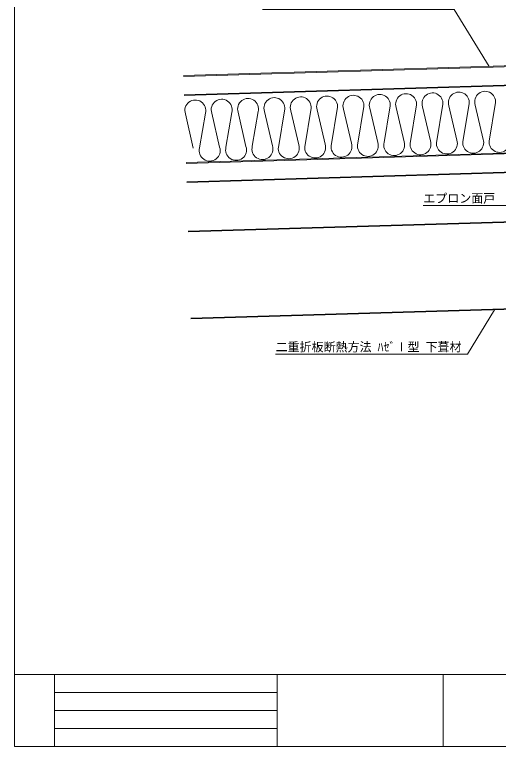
# Model space of a CAD drawing. Units: millimetres at full size, sheet at 1:5; details may follow other scales. Extents: x -3142 to 7368, y -2477 to 957.
# Drawn here: x 1163 to 1768, y -2477 to -1562 of the extents above; entities that cross this region are included whole.
import ezdxf
from ezdxf.enums import TextEntityAlignment as Align

# ---------------------------------------------------------------- set-up
doc = ezdxf.new("R2010")
doc.units = ezdxf.units.MM
doc.header["$LTSCALE"] = 5
doc.layers.add('0-0_0', color=7, linetype='Continuous', lineweight=18)
doc.styles.add('ＭＳ ゴシック', font='')
doc.styles.get('ＭＳ ゴシック').set_extended_font_data('MS Gothic')

msp = doc.modelspace()

# ---------------------------------------------------------------- linework, layer by layer
at = {"layer": '0-0_0'}
for p, q in [((2113.139, -1616.001), (1374.331, -1638.186)), ((2113.169, -1617), (1374.361, -1639.186)), ((2113.859, -1639.99), (1375.052, -1662.175)), ((2113.889, -1640.99), (1375.082, -1663.175)), ((1377.6, -1747.039), (2127.262, -1724.527)), ((1377.63, -1748.038), (2127.292, -1725.527)), ((2127.982, -1748.516), (1378.32, -1771.028)), ((2128.012, -1749.516), (1378.35, -1772.027)), ((2025.295, -1813.727), (1380.184, -1833.098)), ((2025.319, -1814.526), (1380.208, -1833.898)), ((2133.115, -1919.439), (1383.453, -1941.951)), ((2133.139, -1920.239), (1383.477, -1942.75)), ((1163.139, -2387.489), (3123.139, -2387.489)), ((1213.139, -2387.489), (1213.139, -2477.489)), ((1491.484, -2387.489), (1491.484, -2477.489)), ((1699.046, -2387.489), (1699.046, -2477.489)), ((1213.139, -2409.989), (1491.484, -2409.989)), ((1213.139, -2432.489), (1491.484, -2432.489)), ((1213.139, -2454.989), (1491.484, -2454.989))]:
    msp.add_line(p, q, dxfattribs=at)
at = {"layer": '0-0_0', "color": 9}
for p, q in [((1739.076, -1675.235), (1748.926, -1718.057)), ((1764.105, -1674.484), (1756.842, -1717.82)), ((1434.644, -1684.377), (1427.381, -1727.713)), ((1442.56, -1684.139), (1452.411, -1726.961)), ((1467.59, -1683.388), (1460.327, -1726.724)), ((1475.507, -1683.15), (1485.357, -1725.972)), ((1500.536, -1682.398), (1493.273, -1725.734)), ((1508.453, -1682.16), (1518.303, -1724.983)), ((1533.482, -1681.409), (1526.219, -1724.745)), ((1541.399, -1681.171), (1551.249, -1723.993)), ((1566.429, -1680.42), (1559.165, -1723.756)), ((1574.345, -1680.182), (1584.195, -1723.004)), ((1599.375, -1679.43), (1592.112, -1722.766)), ((1607.291, -1679.193), (1617.141, -1722.015)), ((1632.321, -1678.441), (1625.058, -1721.777)), ((1640.237, -1678.203), (1650.087, -1721.025)), ((1665.267, -1677.452), (1658.004, -1720.788)), ((1673.183, -1677.214), (1683.034, -1720.036)), ((1698.213, -1676.462), (1690.95, -1719.798)), ((1706.129, -1676.225), (1715.98, -1719.047)), ((1731.159, -1675.473), (1723.896, -1718.809)), ((1376.668, -1686.118), (1386.518, -1728.94)), ((1401.698, -1685.366), (1394.435, -1728.702)), ((1409.614, -1685.129), (1419.464, -1727.951))]:
    msp.add_line(p, q, dxfattribs=at)
at = {"layer": '0-0_0', "color": 4}
for p, q in [((1784.057, -1800.635), (1674.057, -1800.635)), ((1763.328, -1931.344), (1729.37, -1986.674)), ((1729.37, -1986.674), (1489.37, -1986.674))]:
    msp.add_line(p, q, dxfattribs=at)
at = {"layer": '0-0_0'}
msp.add_lwpolyline([(1163.139, -1082.489), (3123.139, -1082.489), (3123.139, -2477.489), (1163.139, -2477.489)], close=True, dxfattribs=at)
at = {"layer": '0-0_0', "color": 4}
msp.add_lwpolyline([(1756.426, -1626.712), (1712.851, -1555.712), (1472.851, -1555.712)], dxfattribs=at)
at = {"layer": '0-0_0', "color": 9}
for centre, start, end in [((1487.906, -1678.946), 344.71295, 198.72704), ((1520.853, -1677.957), 344.71295, 198.72704), ((1553.799, -1676.968), 344.71295, 198.72704), ((1586.745, -1675.978), 344.71295, 198.72704), ((1619.691, -1674.989), 344.71295, 198.72704), ((1652.637, -1674), 344.71295, 198.72704), ((1685.583, -1673.01), 344.71295, 198.72704), ((1718.529, -1672.021), 344.71295, 198.72704), ((1751.476, -1671.032), 344.71295, 198.72704), ((1389.068, -1681.914), 344.71295, 198.72704), ((1422.014, -1680.925), 344.71295, 198.72704), ((1454.96, -1679.936), 344.71295, 198.72704), ((1637.688, -1725.229), 164.71295, 18.72704), ((1670.634, -1724.24), 164.71295, 18.72704), ((1703.58, -1723.25), 164.71295, 18.72704), ((1736.526, -1722.261), 164.71295, 18.72704), ((1769.472, -1721.272), 164.71295, 18.72704), ((1407.065, -1732.154), 164.71295, 18.72704), ((1440.011, -1731.165), 164.71295, 18.72704), ((1472.957, -1730.176), 164.71295, 18.72704), ((1505.903, -1729.186), 164.71295, 18.72704), ((1538.849, -1728.197), 164.71295, 18.72704), ((1571.795, -1727.208), 164.71295, 18.72704), ((1604.741, -1726.218), 164.71295, 18.72704)]:
    msp.add_arc(centre, 13.093, start, end, dxfattribs=at)

# ---------------------------------------------------------------- texts
at = {"layer": '0-0_0', "style": 'ＭＳ ゴシック'}
for s, p in [('エプロン面戸', (1674.057, -1800.635)), ('二重折板断熱方法 ﾊｾﾞⅠ型 下葺材', (1489.37, -1986.674))]:
    msp.add_text(s, height=11, dxfattribs=at).set_placement(p, align=Align.BOTTOM_LEFT)

doc.saveas('drawing.dxf')
